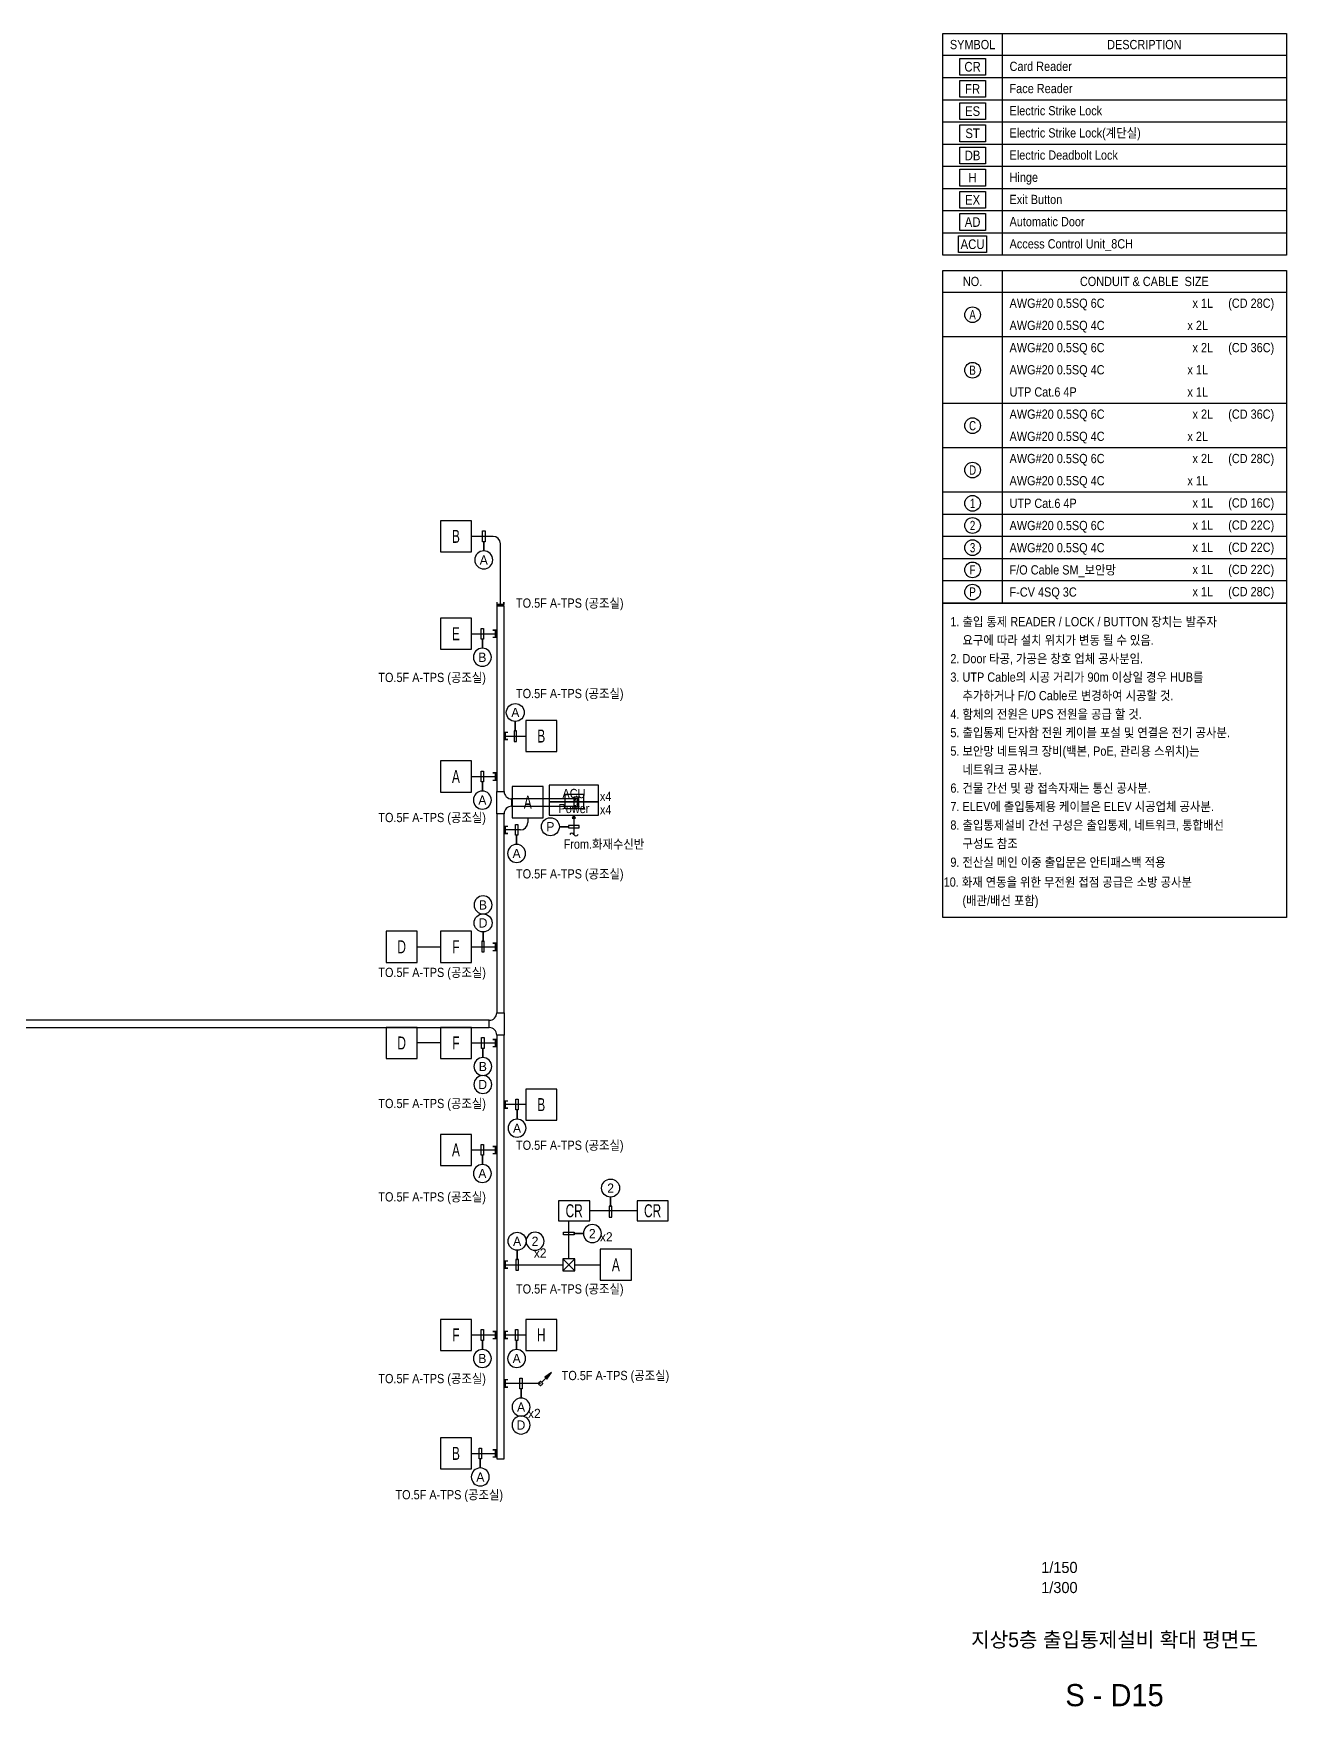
# Model space of a CAD drawing. Header units: millimetres. Extents: x 88230 to 502050, y -351975 to 882900.
# Drawn here: x 325090 to 375900, y 551482 to 619350 of the extents above; entities that cross this region are included whole.
import ezdxf
from ezdxf.enums import TextEntityAlignment as Align

# ---------------------------------------------------------------- set-up
doc = ezdxf.new("R2010")
doc.units = ezdxf.units.MM
doc.header["$LTSCALE"] = 150
doc.linetypes.add('D1', pattern=[3, 1, -1, 1])
for name, color, linetype in [('------16 CCTV', 3, 'Continuous'), ('-----20 General Symbol', 3, 'Continuous'), ('-----27 Communication Cable Tray', 2, 'Continuous'), ('-----29 Cable Schedule', 1, 'Continuous'), ('-----29 Indicator', 1, 'Continuous'), ('-----30 Text', 2, 'Continuous'), ('-----41 Drawing Title', 2, 'Continuous'), ('-----42 Drawing Number', 2, 'Continuous'), ('-----43 Drawing Scale', 3, 'Continuous'), ('4', 4, 'Continuous'), ('6', 6, 'Continuous')]:
    doc.layers.add(name, color=color, linetype=linetype)
doc.styles.add('ELEC', font='')
doc.styles.get('ELEC').set_extended_font_data('Dotum')

# ---------------------------------------------------------------- blocks, each defined once
blk = doc.blocks.new('A$Cb6f7ff96')
at = {"layer": '-----20 General Symbol', "color": 1}
for points in [[(-29521, -10719), (-29521, -12079), (-31600, -12079), (-31600, -10719)], [(-29521, -12519), (-29521, -13879), (-31600, -13879), (-31600, -12519)], [(-29521, -14319), (-29521, -15679), (-31600, -15679), (-31600, -14319)], [(-29521, -16119), (-29521, -17479), (-31600, -17479), (-31600, -16119)], [(-29521, -17919), (-29521, -19279), (-31600, -19279), (-31600, -17919)], [(-29521, -19719), (-29521, -21079), (-31600, -21079), (-31600, -19719)], [(-29521, -21519), (-29521, -22879), (-31600, -22879), (-31600, -21519)], [(-29521, -23319), (-29521, -24679), (-31600, -24679), (-31600, -23319)], [(-29421, -25119), (-29421, -26479), (-31700, -26479), (-31700, -25119)]]:
    blk.add_lwpolyline(points, close=True, dxfattribs=at)
at = {"layer": '-----29 Cable Schedule', "color": 1}
for p, q in [((-28161, -8700), (-28161, -26719)), ((-5100, -12300), (-32961, -12300)), ((-5100, -14100), (-32961, -14100)), ((-5100, -15900), (-32961, -15900)), ((-5100, -17700), (-32961, -17700)), ((-5100, -19500), (-32961, -19500)), ((-5100, -21300), (-32961, -21300)), ((-5100, -21300), (-32961, -21300)), ((-5100, -23100), (-32961, -23100)), ((-5100, -23100), (-32961, -23100)), ((-5100, -24900), (-32961, -24900)), ((-5100, -24900), (-32961, -24900)), ((-28161, -27919), (-28161, -54919)), ((-5100, -33319), (-32961, -33319)), ((-5100, -38719), (-32961, -38719)), ((-5100, -42319), (-32961, -42319)), ((-5100, -45919), (-32961, -45919)), ((-5100, -47719), (-32961, -47719)), ((-5100, -49519), (-32961, -49519)), ((-5100, -51319), (-32961, -51319)), ((-5100, -53119), (-32961, -53119))]:
    blk.add_line(p, q, dxfattribs=at)
at = {"layer": '-----29 Cable Schedule', "color": 3}
for p, q in [((-5100, -10500), (-32961, -10500)), ((-5100, -29719), (-32961, -29719))]:
    blk.add_line(p, q, dxfattribs=at)
for points in [[(-5100, -26700), (-32961, -26700), (-32961, -8700), (-5100, -8700)], [(-5100, -54919), (-32961, -54919), (-32961, -27919), (-5100, -27919)], [(-5100, -80413), (-32961, -80413), (-32961, -54919), (-5100, -54919)]]:
    blk.add_lwpolyline(points, close=True, dxfattribs=at)
at = {"layer": '-----29 Indicator', "color": 1}
for centre in [(-30561, -31519), (-30561, -36019), (-30561, -40519), (-30561, -44119), (-30561, -46819), (-30561, -48619), (-30561, -50419), (-30561, -52219), (-30561, -54019)]:
    blk.add_circle(centre, 637, dxfattribs=at)
at = {"layer": '-----20 General Symbol', "color": 3, "style": 'ELEC', "width": 0.9}
for s, p in [('CR', (-30561, -11399)), ('FR', (-30561, -13199)), ('ES', (-30561, -14999)), ('ST', (-30561, -16799)), ('DB', (-30561, -18599)), ('H', (-30561, -20399)), ('EX', (-30561, -22199)), ('AD', (-30561, -23999)), ('ACU', (-30561, -25799))]:
    blk.add_text(s, height=780, dxfattribs=at).set_placement(p, align=Align.MIDDLE_CENTER)
at = {"layer": '-----30 Text', "color": 2, "style": 'ELEC', "width": 0.9}
for s, p in [('SYMBOL', (-30561, -9600)), ('DESCRIPTION', (-16630, -9600)), ('NO.', (-30561, -28819)), ('CONDUIT & CABLE  SIZE', (-16630, -28819))]:
    blk.add_text(s, height=750, dxfattribs=at).set_placement(p, align=Align.MIDDLE)
for s, p in [('Card Reader', (-27561, -11366)), ('Face Reader', (-27561, -13166)), ('Electric Strike Lock', (-27561, -14966)), ('Electric Strike Lock(계단실)', (-27561, -16766)), ('Electric Deadbolt Lock', (-27561, -18566)), ('Hinge', (-27561, -20366)), ('Exit Button', (-27561, -22166)), ('Automatic Door', (-27561, -23966)), ('Access Control Unit_8CH', (-27561, -25766)), ('AWG#20 0.5SQ 6C', (-27561, -30585)), ('AWG#20 0.5SQ 4C', (-27561, -32385)), ('AWG#20 0.5SQ 6C', (-27561, -34185)), ('AWG#20 0.5SQ 4C', (-27561, -35985)), ('UTP Cat.6 4P', (-27561, -37785)), ('AWG#20 0.5SQ 6C', (-27561, -39585)), ('AWG#20 0.5SQ 4C', (-27561, -41385)), ('AWG#20 0.5SQ 6C', (-27561, -43185)), ('AWG#20 0.5SQ 4C', (-27561, -44985)), ('UTP Cat.6 4P', (-27561, -46819)), ('AWG#20 0.5SQ 6C', (-27561, -48619)), ('AWG#20 0.5SQ 4C', (-27561, -50419)), ('F/O Cable SM_보안망', (-27561, -52219)), ('F-CV 4SQ 3C', (-27561, -54019)), ('1. 출입 통제 READER / LOCK / BUTTON 장치는 발주자', (-32361, -56419)), ('    요구에 따라 설치 위치가 변동 될 수 있음.', (-32361, -57919)), ('2. Door 타공, 가공은 창호 업체 공사분임.', (-32361, -59419)), ('3. UTP Cable의 시공 거리가 90m 이상일 경우 HUB를', (-32361, -60919)), ('    추가하거나 F/O Cable로 변경하여 시공할 것.', (-32361, -62419)), ('4. 함체의 전원은 UPS 전원을 공급 할 것.', (-32361, -63919)), ('5. 출입통제 단자함 전원 케이블 포설 및 연결은 전기 공사분.', (-32361, -65419)), ('5. 보안망 네트워크 장비(백본, PoE, 관리용 스위치)는', (-32361, -66919)), ('    네트워크 공사분.', (-32361, -68419)), ('6. 건물 간선 및 광 접속자재는 통신 공사분.', (-32361, -69919)), ('7. ELEV에 출입통제용 케이블은 ELEV 시공업체 공사분.', (-32361, -71419)), ('8. 출입통제설비 간선 구성은 출입통제, 네트워크, 통합배선', (-32361, -72919)), ('    구성도 참조', (-32361, -74419)), ('9. 전산실 메인 이중 출입문은 안티패스백 적용', (-32361, -75937)), ('10. 화재 연동을 위한 무전원 접점 공급은 소방 공사분', (-32905, -77545)), ('    (배관/배선 포함)', (-32361, -79045))]:
    blk.add_text(s, height=750, dxfattribs=at).set_placement(p, align=Align.MIDDLE_LEFT)
at = {"layer": '-----30 Text', "transparency": 33554687, "style": 'ELEC', "width": 0.8}
for s, p in [('A', (-30561, -31519)), ('B', (-30561, -36019)), ('C', (-30561, -40519)), ('D', (-30561, -44119)), ('1', (-30561, -46819)), ('2', (-30561, -48619)), ('3', (-30561, -50419)), ('F', (-30561, -52219)), ('P', (-30561, -54019))]:
    blk.add_text(s, height=750, dxfattribs=at).set_placement(p, align=Align.MIDDLE_CENTER)
at = {"layer": '-----30 Text', "color": 2, "style": 'ELEC', "width": 0.9}
for s, p in [('x 1L     (CD 28C)', (-6100, -30585)), ('x 2L     ', (-10242, -32385)), ('x 2L     (CD 36C)', (-6100, -34185)), ('x 1L     ', (-10242, -35985)), ('x 1L     ', (-10242, -37785)), ('x 2L     (CD 36C)', (-6100, -39585)), ('x 2L     ', (-10242, -41385)), ('x 2L     (CD 28C)', (-6100, -43185)), ('x 1L     ', (-10242, -44985)), ('x 1L     (CD 16C)', (-6100, -46785)), ('x 1L     (CD 22C)', (-6100, -48585)), ('x 1L     (CD 22C)', (-6100, -50385)), ('x 1L     (CD 22C)', (-6100, -52185)), ('x 1L     (CD 28C)', (-6100, -53985))]:
    blk.add_text(s, height=750, dxfattribs=at).set_placement(p, align=Align.MIDDLE_RIGHT)
blk = doc.blocks.new('O01')
blk.add_hatch(color=256).paths.add_polyline_path([(-149, -218), (-218, -149), (-368, -368)])
blk.add_line((-46, -46), (-184, -184))
blk.add_lwpolyline([(-368, -368), (-149, -218), (-218, -149), (-368, -368)])
blk.add_circle((0, 0), 65)
for p in [(-65, 0), (-65, 0), (0, 65), (0, 65), (65, 0), (65, 0), (0, -65), (0, -65)]:
    blk.add_point(p)
blk = doc.blocks.new('GOK_B')
at = {"layer": '-----20 General Symbol', "color": 1}
blk.add_lwpolyline([(272950, 41850), (274750, 41850), (274750, 43650), (272950, 43650)], close=True, dxfattribs=at)
at = {"layer": '-----20 General Symbol', "color": 3, "style": 'ELEC', "width": 0.7}
blk.add_text('B', height=750, dxfattribs=at).set_placement((273850, 42750), align=Align.MIDDLE_CENTER)
blk = doc.blocks.new('GOK_H')
at = {"layer": '-----20 General Symbol', "color": 1}
blk.add_lwpolyline([(139470, -259730), (140730, -259730), (140730, -258470), (139470, -258470)], close=True, dxfattribs=at)
at = {"layer": '-----20 General Symbol', "color": 3, "style": 'ELEC', "width": 0.7}
blk.add_text('H', height=525, dxfattribs=at).set_placement((140100, -259100), align=Align.MIDDLE_CENTER)
blk = doc.blocks.new('GOK_F')
at = {"layer": '-----20 General Symbol', "color": 1}
blk.add_lwpolyline([(275670, 41850), (277470, 41850), (277470, 43650), (275670, 43650)], close=True, dxfattribs=at)
at = {"layer": '-----20 General Symbol', "color": 3, "style": 'ELEC', "width": 0.7}
blk.add_text('F', height=750, dxfattribs=at).set_placement((276570, 42750), align=Align.MIDDLE_CENTER)
blk = doc.blocks.new('GOK_A')
at = {"layer": '-----20 General Symbol', "color": 1}
blk.add_lwpolyline([(272950, 44280), (274750, 44280), (274750, 46080), (272950, 46080)], close=True, dxfattribs=at)
at = {"layer": '-----20 General Symbol', "color": 3, "style": 'ELEC', "width": 0.7}
blk.add_text('A', height=750, dxfattribs=at).set_placement((273850, 45180), align=Align.MIDDLE_CENTER)
blk = doc.blocks.new('GOK_E')
at = {"layer": '-----20 General Symbol', "color": 1}
blk.add_lwpolyline([(275670, 44280), (277470, 44280), (277470, 46080), (275670, 46080)], close=True, dxfattribs=at)
at = {"layer": '-----20 General Symbol', "color": 3, "style": 'ELEC', "width": 0.7}
blk.add_text('E', height=750, dxfattribs=at).set_placement((276570, 45180), align=Align.MIDDLE_CENTER)
blk = doc.blocks.new('GOK_D')
at = {"layer": '-----20 General Symbol', "color": 1}
blk.add_lwpolyline([(116508, -205929), (117768, -205929), (117768, -204669), (116508, -204669)], close=True, dxfattribs=at)
at = {"layer": '-----20 General Symbol', "color": 3, "style": 'ELEC', "width": 0.7}
blk.add_text('D', height=525, dxfattribs=at).set_placement((117138, -205299), align=Align.MIDDLE_CENTER)
blk = doc.blocks.new('A$Cfacc77e0')
at = {"layer": '-----20 General Symbol', "color": 1}
blk.add_lwpolyline([(0, 0), (1260, 0), (1260, 810), (0, 810)], close=True, dxfattribs=at)
at = {"layer": '-----20 General Symbol', "color": 3, "style": 'ELEC', "width": 0.7}
blk.add_text('CR', height=525, dxfattribs=at).set_placement((630, 410), align=Align.MIDDLE_CENTER)
blk = doc.blocks.new('O08')
blk.add_hatch(color=256).paths.add_polyline_path([(120, 51), (-120, 51), (-120, 0), (120, 0)])
blk.add_lwpolyline([(120, 127.5), (120, 0), (-120, 0), (-120, 127.5), (-120, 51), (120, 51)])
blk = doc.blocks.new('BOX2')
for p, q in [((200, 200), (-200, -200)), ((-200, 200), (200, -200))]:
    blk.add_line(p, q)
blk.add_lwpolyline([(-200, 200), (200, 200), (200, -200), (-200, -200)], close=True)

msp = doc.modelspace()

# ---------------------------------------------------------------- linework, layer by layer
at = {"layer": '-----20 General Symbol', "color": 1}
for points in [[(346005, 588182), (348005, 588182), (348005, 588856), (346005, 588856)], [(346005, 587643), (348005, 587643), (348005, 588182), (346005, 588182)]]:
    msp.add_lwpolyline(points, close=True, dxfattribs=at)
at = {"layer": '-----27 Communication Cable Tray', "elevation": 0}
for points in [[(343874, 596130), (343874, 588600), (344174, 588600), (344174, 596130)], [(347200, 588300), (344474, 588300), (344474, 588000), (347200, 588000)], [(344174, 579621), (344174, 587700), (343874, 587700), (343874, 579621)], [(275741, 579021), (343574, 579021), (343574, 579321), (275741, 579321)], [(344174, 561531), (344174, 578721), (343874, 578721), (343874, 561531)]]:
    msp.add_lwpolyline(points, close=True, dxfattribs=at)
for points in [[(344174, 587700), (343874, 587700), (343874, 587700), (343874, 588600), (344174, 588600, 0.414214), (344474, 588300), (344474, 588000), (344474, 588000, 0.414214)], [(343874, 579621), (344174, 579621), (344174, 579621), (344174, 578721), (343874, 578721, 0.414214), (343574, 579021), (343574, 579321), (343574, 579321, 0.414214)]]:
    msp.add_lwpolyline(points, format="xyb", close=True, dxfattribs=at)
at = {"layer": '-----27 Communication Cable Tray', "color": 1}
msp.add_lwpolyline([(347000, 587925), (347200, 587925), (347200, 588375), (347000, 588375), (347000, 587925)], dxfattribs=at)
at = {"layer": '-----27 Communication Cable Tray', "color": 1, "linetype": 'D1'}
for points in [[(347000, 587925), (347200, 588375)], [(347000, 588375), (347200, 587925)]]:
    msp.add_lwpolyline(points, dxfattribs=at)
at = {"layer": '-----27 Communication Cable Tray'}
for points in [[(347050, 588050), (347050, 588000), (347150, 588000), (347150, 588300), (347050, 588300), (347050, 588250)], [(347150, 587975), (347200, 587975), (347200, 588325), (347150, 588325), (347150, 587975)]]:
    msp.add_lwpolyline(points, dxfattribs=at)
at = {"layer": '-----29 Indicator', "color": 1, "elevation": 0}
for points in [[(343349, 598359), (343349, 598732), (343298, 598732), (343298, 599168), (343400, 599168), (343400, 598732), (343323, 598732), (343349, 598732), (343349, 598359, 0.414214), (342984, 597994, 0.414214), (343349, 597630, 0.414214), (343714, 597994, 0.414214), (343349, 598359, 0.151042)], [(344861, 563996), (344861, 564369), (344809, 564369), (344809, 564805), (344912, 564805), (344912, 564369), (344835, 564369), (344861, 564369), (344861, 563996, 0.414214), (344496, 563631, 0.414214), (344861, 563267, 0.414214), (345226, 563631, 0.414214), (344861, 563996, 0.151042)]]:
    msp.add_lwpolyline(points, format="xyb", dxfattribs=at)
at = {"layer": '-----29 Indicator', "color": 1}
for points in [[(343291, 594409), (343291, 594782), (343240, 594782), (343240, 595218), (343343, 595218), (343343, 594782), (343266, 594782), (343291, 594782), (343291, 594409, 0.414214), (342926, 594044, 0.414214), (343291, 593680, 0.414214), (343656, 594044, 0.414214), (343291, 594409, 0.151042)], [(344628, 591441), (344628, 591068), (344577, 591068), (344577, 590632), (344680, 590632), (344680, 591068), (344603, 591068), (344628, 591068), (344628, 591441, -0.414214), (344263, 591806, -0.414214), (344628, 592170, -0.414214), (344993, 591806, -0.414214), (344628, 591441, -0.151042)], [(343291, 588617), (343291, 588990), (343240, 588990), (343240, 589426), (343343, 589426), (343343, 588990), (343266, 588990), (343291, 588990), (343291, 588617, 0.414214), (342926, 588252, 0.414214), (343291, 587887, 0.414214), (343656, 588252, 0.414214), (343291, 588617, 0.151042)], [(344680, 586451), (344680, 586823), (344629, 586823), (344629, 587260), (344731, 587260), (344731, 586823), (344655, 586823), (344680, 586823), (344680, 586451, 0.414214), (344315, 586086, 0.414214), (344680, 585721, 0.414214), (345045, 586086, 0.414214), (344680, 586451, 0.151042)], [(346413, 587172), (346786, 587172), (346786, 587121), (347222, 587121), (347222, 587223), (346786, 587223), (346786, 587146), (346786, 587172), (346413, 587172, -0.414214), (346049, 586807, -0.414214), (345684, 587172, -0.414214), (346049, 587537, -0.414214), (346413, 587172, -0.151042)], [(343320, 582905), (343320, 582532), (343269, 582532), (343269, 582096), (343371, 582096), (343371, 582532), (343294, 582532), (343320, 582532), (343320, 582905, -0.414214), (342955, 583269, -0.414214), (343320, 583634, -0.414214), (343685, 583269, -0.414214), (343320, 582905, -0.151042)], [(343311, 577809), (343311, 578182), (343259, 578182), (343259, 578618), (343362, 578618), (343362, 578182), (343285, 578182), (343311, 578182), (343311, 577809, 0.414214), (342946, 577444, 0.414214), (343311, 577080, 0.414214), (343676, 577444, 0.414214), (343311, 577809, 0.151042)], [(344697, 575309), (344697, 575682), (344646, 575682), (344646, 576118), (344748, 576118), (344748, 575682), (344671, 575682), (344697, 575682), (344697, 575309, 0.414214), (344332, 574944, 0.414214), (344697, 574580, 0.414214), (345062, 574944, 0.414214), (344697, 575309, 0.151042)], [(343291, 573469), (343291, 573842), (343240, 573842), (343240, 574278), (343343, 574278), (343343, 573842), (343266, 573842), (343291, 573842), (343291, 573469, 0.414214), (342926, 573104, 0.414214), (343291, 572740, 0.414214), (343656, 573104, 0.414214), (343291, 573469, 0.151042)], [(348492, 572149), (348492, 571776), (348440, 571776), (348440, 571340), (348543, 571340), (348543, 571776), (348466, 571776), (348492, 571776), (348492, 572149, -0.414214), (348127, 572514, -0.414214), (348492, 572879, -0.414214), (348857, 572514, -0.414214), (348492, 572149, -0.151042)], [(347387, 570670), (347015, 570670), (347015, 570619), (346578, 570619), (346578, 570722), (347015, 570722), (347015, 570645), (347015, 570670), (347387, 570670, 0.414214), (347752, 570305, 0.414214), (348117, 570670, 0.414214), (347752, 571035, 0.414214), (347387, 570670, 0.151042)], [(344702, 569993), (344702, 569621), (344651, 569621), (344651, 569184), (344753, 569184), (344753, 569621), (344676, 569621), (344702, 569621), (344702, 569993, -0.414214), (344337, 570358, -0.414214), (344702, 570723, -0.414214), (345067, 570358, -0.414214), (344702, 569993, -0.151042)], [(343291, 565964), (343291, 566337), (343240, 566337), (343240, 566773), (343343, 566773), (343343, 566337), (343266, 566337), (343291, 566337), (343291, 565964, 0.414214), (342926, 565600, 0.414214), (343291, 565235, 0.414214), (343656, 565600, 0.414214), (343291, 565964, 0.151042)], [(344682, 565964), (344682, 566337), (344630, 566337), (344630, 566773), (344733, 566773), (344733, 566337), (344656, 566337), (344682, 566337), (344682, 565964, 0.414214), (344317, 565600, 0.414214), (344682, 565235, 0.414214), (345046, 565600, 0.414214), (344682, 565964, 0.151042)], [(343209, 561159), (343209, 561532), (343157, 561532), (343157, 561968), (343260, 561968), (343260, 561532), (343183, 561532), (343209, 561532), (343209, 561159, 0.414214), (342844, 560794, 0.414214), (343209, 560430, 0.414214), (343574, 560794, 0.414214), (343209, 561159, 0.151042)]]:
    msp.add_lwpolyline(points, format="xyb", dxfattribs=at)
for centre, start, end in [((343320, 583999), 90, 180), ((343320, 583999), 0, 90), ((343320, 583999), 180, 270), ((343320, 583999), 270, 0), ((343311, 576715), 90, 180), ((343311, 576715), 0, 90), ((343311, 576715), 180, 270), ((343311, 576715), 270, 0), ((345432, 570358), 90, 180), ((345432, 570358), 180, 270), ((345432, 570358), 0, 90), ((345432, 570358), 270, 0), ((344861, 562902, 0), 90, 180), ((344861, 562902, 0), 180, 270), ((344861, 562902, 0), 0, 90), ((344861, 562902, 0), 270, 0)]:
    msp.add_arc(centre, 365, start, end, dxfattribs=at)
at = {"layer": '-----30 Text'}
msp.add_lwpolyline([(346643, 587893), (346643, 588493), (347393, 588493), (347393, 587893)], close=True, dxfattribs=at)
at = {"layer": '4'}
for p, q in [((343724, 598950, 0), (342850, 598950, 0)), ((344024, 596130, 0), (344024, 598650, 0)), ((342850, 595000), (343874, 595000)), ((344174, 590850), (345050, 590850)), ((342850, 589208), (343874, 589208)), ((345134, 587538), (345134, 587342)), ((344834, 587042), (344174, 587042)), ((340650, 582300), (341590, 582300)), ((342850, 582300), (343874, 582300)), ((341590, 578400), (340650, 578400)), ((342850, 578400), (343726, 578400)), ((342850, 578400), (343874, 578400)), ((345050, 575900), (344206, 575900)), ((345050, 575900), (344206, 575900)), ((342850, 574060), (343874, 574060)), ((349565, 571589), (347645, 571589)), ((346796, 569642), (346796, 571184)), ((344174, 569402, 0), (346556, 569402)), ((347036, 569402), (348075, 569402)), ((342850, 566555), (343874, 566555)), ((344174, 566555), (345050, 566555)), ((345650, 564587), (344174, 564587, 0)), ((342850, 561750), (343874, 561750))]:
    msp.add_line(p, q, dxfattribs=at)
for centre, start, end in [((343724, 598650, 0), 0, 90), ((344834, 587342), 270, 0)]:
    msp.add_arc(centre, 300, start, end, dxfattribs=at)
at = {"layer": '6'}
msp.add_line((347004, 587643), (347004, 586855), dxfattribs=at)
msp.add_lwpolyline([(347074, 587523), (347005, 587643), (346936, 587523)], close=True, dxfattribs=at)
for centre, start, end in [((346921, 586826), 18.99978, 161.00022), ((347087, 586884), 198.99978, 341.00022)]:
    msp.add_arc(centre, 88, start, end, dxfattribs=at)

# ---------------------------------------------------------------- block references
at = {"layer": '------16 CCTV', "extrusion": (0, 0, -1), "xscale": 1.2, "yscale": 1.2, "zscale": -1.2}
msp.add_blockref('BOX2', (-346796, 569402), dxfattribs=at)
at = {"layer": '-----20 General Symbol', "xscale": 0.6999999999970896, "yscale": 0.6999999999970896, "zscale": 0.6999999999970896}
for name, p in [('GOK_B', (150525, 569025)), ('GOK_E', (148621, 563374)), ('GOK_B', (153985, 560925)), ('GOK_A', (150525, 557582)), ('GOK_A', (153439, 556542)), ('GOK_F', (148621, 552375)), ('GOK_F', (148621, 548475)), ('GOK_B', (153985, 545975)), ('GOK_A', (150525, 542434)), ('GOK_A', (157010, 537776)), ('GOK_F', (148621, 536630)), ('GOK_B', (150525, 531825))]:
    msp.add_blockref(name, p, dxfattribs=at)
at = {"layer": '-----20 General Symbol'}
for name, p in [('GOK_D', (222882, 787599)), ('GOK_D', (222882, 783699)), ('A$Cfacc77e0', (346385, 571184)), ('A$Cfacc77e0', (349565, 571184)), ('GOK_H', (205580, 825655))]:
    msp.add_blockref(name, p, dxfattribs=at)
at = {"layer": '-----20 General Symbol', "xscale": 1.199999999953434, "yscale": 1.199999999953434, "zscale": 1.199999999953434, "rotation": 180}
msp.add_blockref('O01', (345650, 564587), dxfattribs=at)
at = {"layer": '-----29 Cable Schedule', "xscale": 0.5, "yscale": 0.5, "zscale": 0.5}
msp.add_blockref('A$Cb6f7ff96', (378450, 623700), dxfattribs=at)
at = {"layer": '4', "xscale": -1.199999999953434, "yscale": 1.199999999953434, "zscale": 1.199999999953434}
msp.add_blockref('O08', (344024, 596130, 0), dxfattribs=at)
for p, rotation in [((343874, 595000), 90), ((344174, 590850), 270.0000000000001), ((343874, 589208), 90), ((344174, 587042), 270.0000000000001), ((343874, 582300), 90), ((343874, 578400), 90), ((344174, 575900), 270.0000000000001), ((343874, 574060), 90), ((344174, 569402, 0), 270.0000000000001), ((343874, 566555), 90), ((344174, 566555, 0), 270.0000000000001), ((344174, 564587), 270.0000000000001), ((343874, 561750), 90)]:
    msp.add_blockref('O08', p, dxfattribs=dict(at, rotation=rotation))

# ---------------------------------------------------------------- texts
at = {"layer": '-----20 General Symbol', "color": 3, "style": 'ELEC', "width": 0.9}
for s, p in [('ACU', (347005, 588519, 0)), ('x4', (348290, 588403, 0)), ('Power', (347005, 587912, 0)), ('x4', (348292, 587863, 0))]:
    msp.add_text(s, height=375, dxfattribs=at).set_placement(p, align=Align.MIDDLE_CENTER)
msp.add_text('From.화재수신반', height=375, dxfattribs=at).set_placement((348222, 586471), align=Align.MIDDLE)
at = {"layer": '-----30 Text', "style": 'ELEC'}
for s, p in [('A', (343349, 597994, 0)), ('B', (343291, 594044)), ('A', (344628, 591806)), ('A', (343291, 588252)), ('P', (346049, 587172)), ('A', (344680, 586086)), ('B', (343315, 583999)), ('D', (343320, 583269)), ('B', (343311, 577444)), ('D', (343306, 576715)), ('A', (344697, 574944)), ('A', (343291, 573104)), ('2', (348492, 572514)), ('2', (347748, 570670)), ('A', (344702, 570358)), ('2', (345427, 570358)), ('B', (343291, 565600)), ('A', (344682, 565600)), ('A', (344861, 563631)), ('D', (344856, 562902)), ('A', (343209, 560794))]:
    msp.add_text(s, height=375, dxfattribs=at).set_placement(p, align=Align.MIDDLE)
for p in [(348056, 570347), (345377, 569690), (345140, 563183)]:
    msp.add_text('x2', height=375, dxfattribs=at).set_placement(p)
at = {"layer": '-----41 Drawing Title', "style": 'ELEC'}
msp.add_text('지상5층 출입통제설비 확대 평면도', height=600, dxfattribs=at).set_placement((368925, 554195), align=Align.MIDDLE_CENTER)
at = {"layer": '-----42 Drawing Number', "style": 'ELEC'}
msp.add_text('S - D15', height=900, dxfattribs=at).set_placement((368925, 551945), align=Align.MIDDLE_CENTER)
at = {"layer": '-----43 Drawing Scale', "style": 'ELEC'}
for s, p in [('1/150', (366690, 557125)), ('1/300', (366690, 556310))]:
    msp.add_text(s, height=450, dxfattribs=at).set_placement(p, align=Align.MIDDLE_CENTER)
at = {"style": 'ELEC', "width": 0.9}
for p in [(346836, 596211), (341254, 593195), (346836, 592543), (341254, 587513), (346836, 585228), (341254, 581230), (341254, 575913), (346836, 574220), (341254, 572125), (346836, 568391), (341254, 564754), (348688, 564878), (341949, 560042)]:
    msp.add_text('TO.5F A-TPS (공조실)', height=375, dxfattribs=at).set_placement(p, align=Align.MIDDLE)

doc.saveas('drawing.dxf')
